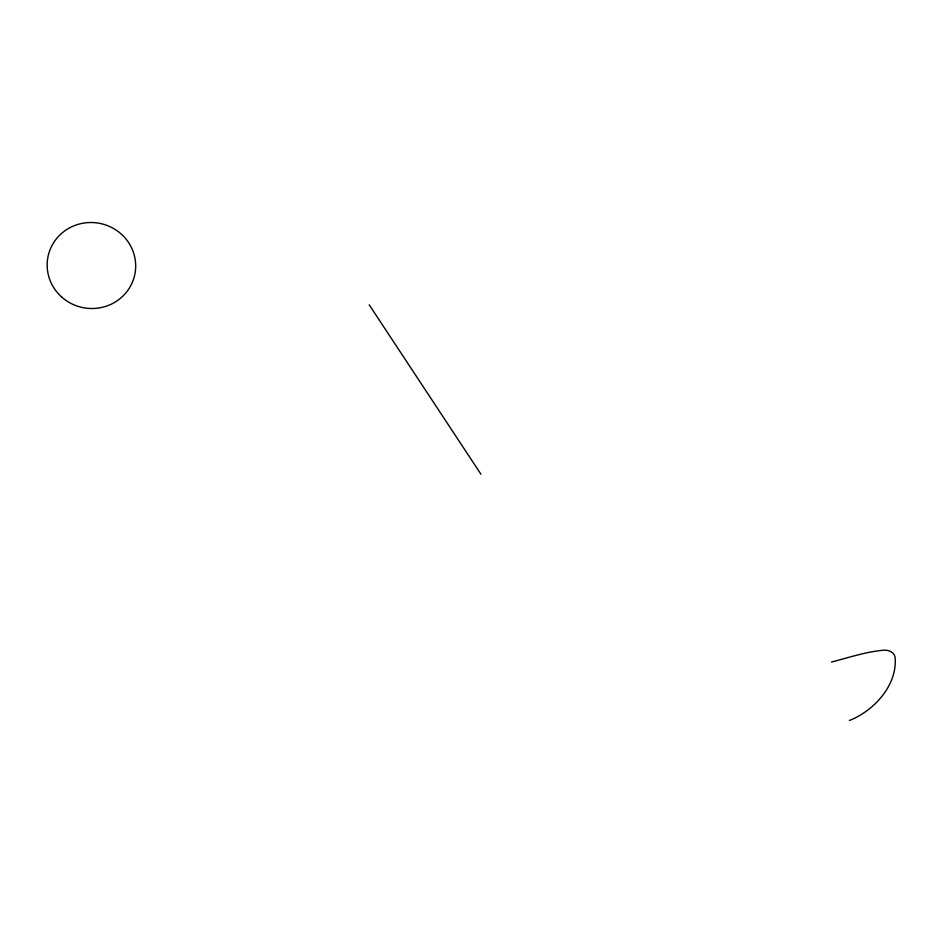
<?xml version="1.0" encoding="UTF-8"?>
<svg xmlns="http://www.w3.org/2000/svg" width="943" height="943" viewBox="0 0 943 943"><rect width="100%" height="100%" fill="white"/><g stroke="black" fill="none" stroke-linecap="round" stroke-linejoin="round"><path stroke-width="1.41" d="M849.384 720.499C874.102 710.857 897.83 684.83 895.06 656.976C893.846 651.365 887.599 649.692 882.601 650.305C865.144 651.99 848.394 657.719 831.478 662.021M369.22 304.825L480.93 474.199M61.79 297.139A44.321 42.965 10.6 0 0 134.719 274.943A44.321 42.965 10.6 0 0 77.75 224.458A44.321 42.965 10.6 0 0 61.79 297.139"/></g></svg>
